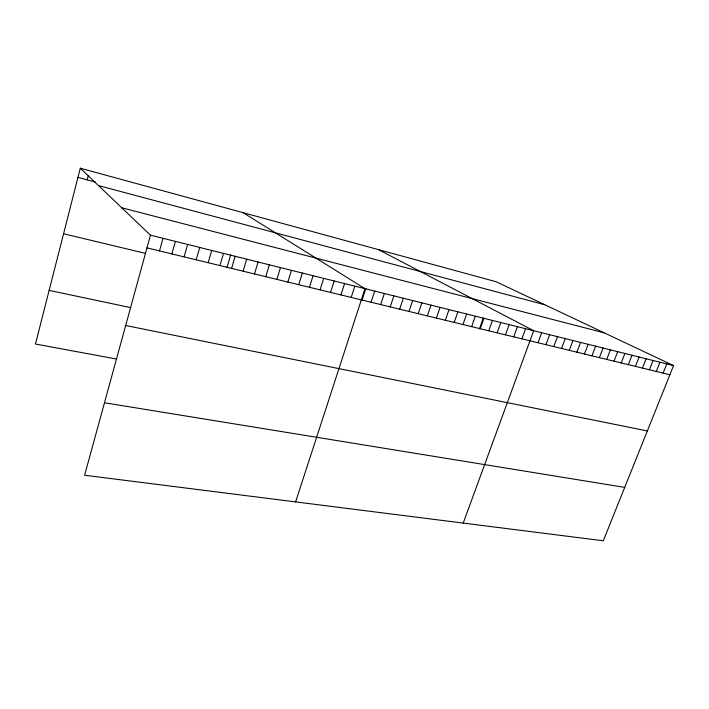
<?xml version="1.0" encoding="UTF-8"?>
<svg xmlns="http://www.w3.org/2000/svg" width="709" height="709" viewBox="0 0 709 709"><rect width="100%" height="100%" fill="white"/><g stroke="black" fill="none" stroke-linecap="round" stroke-linejoin="round"><path stroke-width="1.06" d="M80.303 168.219L150.45 235.175L84.601 475.234L603.306 540.781L673.55 365.605L496.14 281.748L80.303 168.219L35.45 344.033L116.657 359.055M87.207 179.864L88.244 175.805M159.507 250.906L163.008 238.304M171.897 253.911L175.407 241.397M184.136 256.88L187.655 244.445M196.216 259.813L199.752 247.468M208.154 262.711L211.699 250.445M219.95 265.574L223.503 253.388M227.022 267.355L230.7 254.806M231.604 268.401L235.166 256.295M243.125 271.192L246.697 259.175M254.504 273.958L258.085 262.011M265.751 276.687L269.34 264.82M276.864 279.381L280.463 267.594M287.854 282.049L291.461 270.333M298.711 284.681L302.326 273.045M309.452 287.287L313.068 275.721M320.06 289.866L323.685 278.371M330.554 292.409L334.187 280.986M340.923 294.926L344.565 283.573M351.185 297.417L354.828 286.135M295.6 501.901L364.975 288.66L243.063 212.656M362.06 300.111L365.835 288.528M371.064 302.238L374.715 291.089M380.698 304.578L384.358 293.491M390.225 306.891L393.885 295.875M399.654 309.177L403.324 298.223M408.987 311.437L412.656 300.554M418.221 313.679L421.89 302.858M427.359 315.895L431.028 305.136M436.398 318.093L440.076 307.387M445.341 320.264L449.027 309.62M454.203 322.409L457.881 311.827M462.968 324.536L466.646 314.016M471.645 326.645L475.322 316.179M479.444 328.914L483.361 317.854M480.232 328.728L483.919 318.323M488.731 330.793L492.418 320.441M497.151 332.831L500.838 322.542M505.482 334.852L509.168 324.616M513.733 336.855L517.419 326.672M521.904 338.84L525.591 328.71M463.207 523.074L533.682 330.731L378.491 249.63M537.998 342.739L541.694 332.725M545.93 344.671L549.626 334.701M553.791 346.577L557.478 336.66M561.572 348.465L565.259 338.601M569.274 350.335L572.961 340.524M576.904 352.187L580.591 342.429M584.464 354.021L588.151 344.308M591.953 355.838L595.64 346.178M599.371 357.637L603.058 348.022M606.718 359.419L610.405 349.856M614.003 361.182L617.681 351.673M621.208 362.937L624.895 353.472M628.36 364.665L632.038 355.253M635.441 366.385L639.11 357.017M642.451 368.086L646.129 358.763M649.409 369.77L653.078 360.5M656.295 371.445L659.964 362.219M663.119 373.102L666.788 363.921M104.48 402.765L624.718 487.393M125.67 325.511L647.344 430.957M49.134 290.389L130.766 307.644M63.588 233.748L145.637 253.414M146.967 247.866L669.881 374.742M150.45 235.175L673.55 365.605M121.735 207.764L604.245 332.849M77.963 177.383L95.343 182.045M98.489 185.581L544.84 304.773"/></g></svg>
